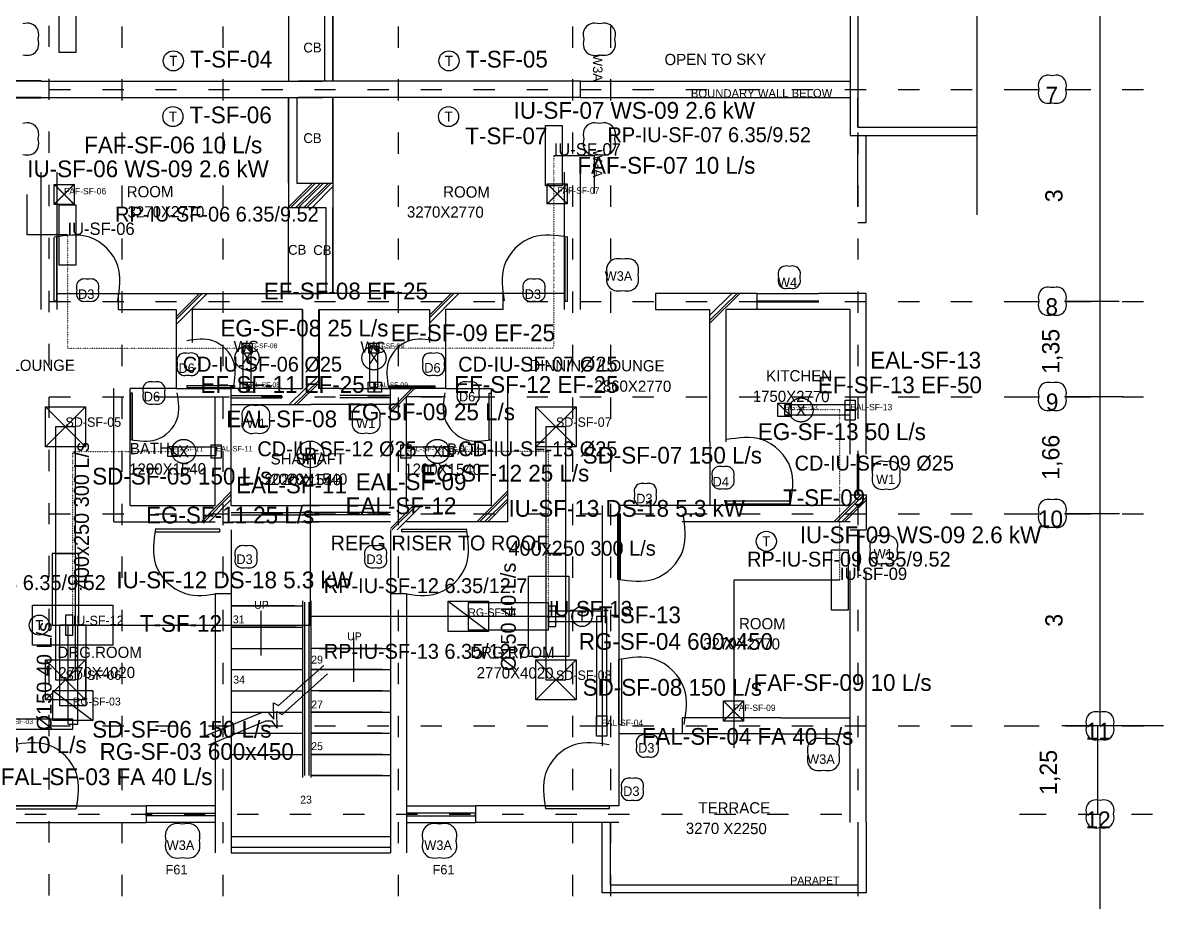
# Model space of a CAD drawing. Header units: millimetres. Extents: x 30 to 56197, y -4580 to 38782.
# Drawn here: x 9561 to 26511, y 8250 to 21391 of the extents above; entities that cross this region are included whole.
import ezdxf
from ezdxf.enums import TextEntityAlignment as Align

# ---------------------------------------------------------------- set-up
doc = ezdxf.new("R2010")
doc.units = ezdxf.units.MM
doc.linetypes.add('DASHED', pattern=[1.524, 1.27, -0.254])
doc.linetypes.add('DOT', pattern=[0.508, 0, -0.508])
for name, color, linetype in [('A-ARCH-REF', 8, 'CONTINUOUS'), ('M-ANNO', 7, 'CONTINUOUS'), ('M-CTRL', 200, 'CONTINUOUS'), ('M-DUCT-EXHS', 6, 'DASHED'), ('M-DUCT-FRSH', 4, 'DASHED'), ('M-DUCT-RETN', 3, 'CONTINUOUS'), ('M-DUCT-SUPP', 5, 'CONTINUOUS'), ('M-EQPM', 1, 'CONTINUOUS'), ('M-PIPE-COND', 140, 'DOT'), ('M-PIPE-REFG', 30, 'CONTINUOUS')]:
    doc.layers.add(name, color=color, linetype=linetype)

msp = doc.modelspace()

# ---------------------------------------------------------------- linework, layer by layer
at = {"layer": 'A-ARCH-REF'}
for p, q in [((23816, 26195), (23816, 18522)), ((25652, 23565), (25652, 20393)), ((14195, 20517), (14195, 22164)), ((21921, 22082), (21921, 19705)), ((22039, 22082), (22039, 20523)), ((22039, 22082), (22039, 19828)), ((13530, 21799), (13530, 20517)), ((14077, 20517), (14077, 21799)), ((14195, 21799), (14195, 20517)), ((9952, 21346), (9952, 21029)), ((11041, 21335), (11041, 21017)), ((12553, 21335), (12553, 21017)), ((15172, 21335), (15172, 21017)), ((17773, 21335), (17773, 21017)), ((18343, 21335), (18343, 21017)), ((22039, 21335), (22039, 21017)), ((9835, 20523), (5686, 20523)), ((9835, 20517), (5686, 20517)), ((9835, 20517), (14013, 20517)), ((9835, 20517), (13618, 20517)), ((9835, 20517), (13618, 20517)), ((9835, 20517), (13618, 20517)), ((9835, 20517), (14013, 20517)), ((9835, 20517), (13530, 20517)), ((9952, 20552), (9952, 20240)), ((11041, 20546), (11041, 20228)), ((12553, 20546), (12553, 20228)), ((13618, 20517), (14013, 20517)), ((13618, 20517), (14013, 20517)), ((13618, 20517), (14013, 20517)), ((13654, 20517), (14013, 20517)), ((13654, 20517), (14013, 20517)), ((13654, 20517), (14013, 20517)), ((14007, 20517), (13683, 20517)), ((13683, 20517), (14007, 20517)), ((13683, 20517), (14007, 20517)), ((13683, 20517), (14007, 20517)), ((14077, 20517), (13718, 20517)), ((14077, 20517), (13718, 20517)), ((17896, 20517), (13718, 20517)), ((14077, 20517), (13718, 20517)), ((17896, 20517), (13718, 20517)), ((14113, 20517), (13718, 20517)), ((14113, 20517), (13718, 20517)), ((14113, 20517), (13718, 20517)), ((13724, 20517), (14042, 20517)), ((14042, 20517), (13724, 20517)), ((14042, 20517), (13724, 20517)), ((14042, 20517), (13724, 20517)), ((17896, 20517), (14113, 20517)), ((17896, 20517), (14113, 20517)), ((17896, 20517), (14113, 20517)), ((17896, 20517), (14201, 20517)), ((15172, 20546), (15172, 20228)), ((17773, 20546), (17773, 20228)), ((17896, 20275), (17896, 20517)), ((17896, 20517), (21921, 20517)), ((18343, 20546), (18343, 20228)), ((22039, 20546), (22039, 20228)), ((9958, 20393), (10276, 20393)), ((10753, 20393), (11070, 20393)), ((11547, 20393), (11859, 20393)), ((12336, 20393), (12653, 20393)), ((13130, 20393), (13448, 20393)), ((13918, 20393), (14236, 20393)), ((14713, 20393), (15031, 20393)), ((15507, 20393), (15825, 20393)), ((16296, 20393), (16613, 20393)), ((17090, 20393), (17408, 20393)), ((17884, 20393), (18202, 20393)), ((18673, 20393), (18991, 20393)), ((19467, 20393), (19785, 20393)), ((20262, 20393), (20579, 20393)), ((21050, 20393), (21368, 20393)), ((21845, 20393), (22162, 20393)), ((22639, 20393), (22957, 20393)), ((23427, 20393), (23745, 20393)), ((24222, 20393), (24746, 20393)), ((25140, 20393), (25516, 20393)), ((25652, 20393), (25652, 17227)), ((25987, 20393), (26305, 20393)), ((9835, 20275), (5686, 20275)), ((9835, 20264), (5686, 20264)), ((9835, 20275), (14013, 20275)), ((9835, 20275), (13530, 20275)), ((9835, 20275), (14013, 20275)), ((9835, 20275), (13618, 20275)), ((9835, 20275), (13618, 20275)), ((9835, 20275), (13618, 20275)), ((13530, 20275), (13530, 18628)), ((13530, 18993), (13530, 20275)), ((13618, 20275), (14013, 20275)), ((13618, 20275), (14013, 20275)), ((13618, 20275), (14013, 20275)), ((13654, 20275), (13654, 18993)), ((13654, 20275), (14013, 20275)), ((13654, 20275), (14013, 20275)), ((13654, 20275), (14013, 20275)), ((14007, 20275), (13683, 20275)), ((13683, 20275), (14007, 20275)), ((13683, 20275), (14007, 20275)), ((13683, 20275), (14007, 20275)), ((17896, 20275), (13718, 20275)), ((14113, 20275), (13718, 20275)), ((14113, 20275), (13718, 20275)), ((14113, 20275), (13718, 20275)), ((14077, 20275), (13718, 20275)), ((14077, 20275), (13718, 20275)), ((17896, 20275), (13718, 20275)), ((14077, 20275), (13718, 20275)), ((13724, 20275), (14042, 20275)), ((14042, 20275), (13724, 20275)), ((14042, 20275), (13724, 20275)), ((14042, 20275), (13724, 20275)), ((17896, 20275), (14113, 20275)), ((17896, 20275), (14113, 20275)), ((17896, 20275), (14113, 20275)), ((14195, 18993), (14195, 20275)), ((14195, 20275), (14195, 18628)), ((17896, 20275), (14201, 20275)), ((17896, 20275), (21921, 20275)), ((22039, 19828), (22039, 20264)), ((9952, 19764), (9952, 19446)), ((11041, 19752), (11041, 19434)), ((12553, 19752), (12553, 19434)), ((15172, 19752), (15172, 19434)), ((17773, 19752), (17773, 19434)), ((18343, 19752), (18343, 19434)), ((21921, 19705), (23816, 19705)), ((22039, 19828), (23816, 19828)), ((22039, 19752), (22039, 19434)), ((22039, 18645), (22039, 19705)), ((22162, 18404), (22162, 19705)), ((9835, 17104), (9835, 19157)), ((10076, 17104), (10076, 19157)), ((17655, 17104), (17655, 19157)), ((17896, 17104), (17896, 19157)), ((13889, 18993), (13530, 18634)), ((13930, 18987), (13565, 18628)), ((14007, 18987), (13642, 18628)), ((13654, 18993), (14195, 18993)), ((14048, 18987), (13683, 18628)), ((14124, 18987), (13760, 18628)), ((14166, 18987), (13807, 18628)), ((14195, 18993), (14195, 17345)), ((9952, 18969), (9952, 18651)), ((11041, 18957), (11041, 18640)), ((12553, 18957), (12553, 18640)), ((14195, 18946), (13883, 18628)), ((15172, 18957), (15172, 18640)), ((17773, 18957), (17773, 18640)), ((18343, 18957), (18343, 18640)), ((22039, 18957), (22039, 18640)), ((13530, 18628), (14089, 18628)), ((13530, 17345), (13530, 18628)), ((14089, 18628), (14089, 17345)), ((14195, 17345), (14195, 18628)), ((22039, 18404), (22162, 18404)), ((9952, 18175), (9952, 17863)), ((10029, 17233), (10029, 18181)), ((10064, 18181), (10064, 17233)), ((11041, 18169), (11041, 17851)), ((12553, 18169), (12553, 17851)), ((15172, 18169), (15172, 17851)), ((17661, 18181), (17661, 17233)), ((17702, 17233), (17702, 18181)), ((17773, 18169), (17773, 17851)), ((18343, 18169), (18343, 17851)), ((22039, 18169), (22039, 17851)), ((9952, 17386), (9952, 17068)), ((10076, 17345), (10994, 17345)), ((10994, 17104), (10994, 17345)), ((10994, 17345), (14013, 17345)), ((11041, 17374), (11041, 17057)), ((11853, 16957), (12241, 17345)), ((11853, 16998), (12200, 17345)), ((11853, 16880), (12318, 17345)), ((12553, 17374), (12553, 17057)), ((16737, 17345), (13718, 17345)), ((15172, 17374), (15172, 17057)), ((15637, 16980), (16001, 17345)), ((15637, 17021), (15960, 17345)), ((15637, 16904), (16078, 17345)), ((16737, 17104), (16737, 17345)), ((17655, 17345), (16737, 17345)), ((17773, 17374), (17773, 17057)), ((18343, 17374), (18343, 17057)), ((19826, 17345), (19014, 17345)), ((19014, 17345), (19014, 17104)), ((19826, 17021), (20156, 17345)), ((19826, 16904), (20273, 17345)), ((19826, 16945), (20232, 17345)), ((20532, 17345), (19826, 17345)), ((20532, 17104), (20532, 17345)), ((20532, 17345), (21456, 17345)), ((21921, 17345), (21456, 17345)), ((22162, 17345), (21921, 17345)), ((22039, 17374), (22039, 17057)), ((22162, 14944), (22162, 17345)), ((9958, 17227), (10276, 17227)), ((10064, 17233), (10029, 17233)), ((10753, 17227), (11070, 17227)), ((11547, 17227), (11859, 17227)), ((12336, 17227), (12653, 17227)), ((13130, 17227), (13448, 17227)), ((13918, 17227), (14236, 17227)), ((14713, 17227), (15031, 17227)), ((15507, 17227), (15825, 17227)), ((16296, 17227), (16613, 17227)), ((17090, 17227), (17408, 17227)), ((17661, 17233), (17702, 17233)), ((17884, 17227), (18202, 17227)), ((18673, 17227), (18991, 17227)), ((19467, 17227), (19785, 17227)), ((20262, 17227), (20579, 17227)), ((21456, 17233), (20532, 17233)), ((21456, 17216), (20532, 17216)), ((21050, 17227), (21368, 17227)), ((21845, 17227), (22162, 17227)), ((22639, 17227), (22957, 17227)), ((23427, 17227), (23745, 17227)), ((24222, 17227), (24746, 17227)), ((25940, 17227), (25122, 17227)), ((25869, 17227), (25122, 17227)), ((25140, 17227), (25516, 17227)), ((25652, 17227), (25652, 15803)), ((25987, 17227), (26305, 17227)), ((10994, 17104), (11853, 17104)), ((11853, 17104), (11853, 16615)), ((13742, 17104), (12094, 17104)), ((12094, 17104), (12094, 16615)), ((13742, 15927), (13742, 17104)), ((13742, 15927), (13742, 17104)), ((13742, 15927), (13742, 17104)), ((13742, 17104), (13742, 15927)), ((13742, 17104), (13742, 15927)), ((13742, 17104), (13742, 15927)), ((13742, 15927), (13742, 17104)), ((13742, 15927), (13742, 17104)), ((13742, 15927), (13742, 17104)), ((13742, 17104), (13742, 15927)), ((13742, 15927), (13742, 17104)), ((13742, 17104), (13742, 15927)), ((13742, 15927), (13742, 17104)), ((13742, 17104), (13742, 15927)), ((13983, 15927), (13983, 17104)), ((13983, 17104), (13983, 15927)), ((13983, 15927), (13983, 17104)), ((13983, 15927), (13983, 17104)), ((13983, 17104), (15637, 17104)), ((13983, 15927), (13983, 17104)), ((13983, 17104), (13983, 15927)), ((13983, 17104), (13983, 15927)), ((13983, 17104), (13983, 15927)), ((13989, 15927), (13989, 17104)), ((13989, 17104), (13989, 15927)), ((13989, 15927), (13989, 17104)), ((13989, 15927), (13989, 17104)), ((13989, 15927), (13989, 17104)), ((13989, 17104), (13989, 15927)), ((15637, 17104), (15637, 16615)), ((16737, 17104), (15878, 17104)), ((15878, 17104), (15878, 16615)), ((19014, 17104), (19826, 17104)), ((19826, 15127), (19826, 17104)), ((20068, 15127), (20068, 17104)), ((20527, 17104), (20073, 17104)), ((21456, 17104), (20532, 17104)), ((21921, 17104), (21456, 17104)), ((21921, 14944), (21921, 17104)), ((11853, 16615), (11853, 15927)), ((15878, 16615), (15878, 15927)), ((9952, 16592), (9952, 16274)), ((11041, 16580), (11041, 16262)), ((12553, 16580), (12553, 16262)), ((15172, 16580), (15172, 16262)), ((17773, 16580), (17773, 16262)), ((18343, 16580), (18343, 16262)), ((22039, 16580), (22039, 16262)), ((13542, 15686), (13989, 16127)), ((12706, 15968), (12012, 15968)), ((12012, 15968), (12012, 15939)), ((12012, 15939), (12706, 15939)), ((13618, 15686), (13989, 16051)), ((13659, 15686), (13989, 16009)), ((15025, 15968), (15719, 15968)), ((15719, 15939), (15025, 15939)), ((15719, 15968), (15719, 15939)), ((9952, 15797), (9952, 15486)), ((9958, 15803), (10276, 15803)), ((10753, 15803), (11070, 15803)), ((10923, 13932), (10923, 15927)), ((11041, 15792), (11041, 15474)), ((11165, 14179), (11165, 15927)), ((11853, 15927), (11165, 15927)), ((11200, 15856), (11170, 15856)), ((11170, 15856), (11170, 15162)), ((11200, 15162), (11200, 15856)), ((11547, 15803), (11859, 15803)), ((11853, 15927), (12677, 15927)), ((11853, 15803), (12436, 15803)), ((12677, 15927), (12300, 15927)), ((12336, 15803), (12653, 15803)), ((12436, 14179), (12436, 15803)), ((12553, 15792), (12553, 15474)), ((12677, 14179), (12677, 15927)), ((13430, 15927), (12677, 15927)), ((12677, 15821), (13430, 15821)), ((12677, 15786), (13430, 15786)), ((13130, 15803), (13448, 15803)), ((13424, 15927), (13742, 15927)), ((13430, 15927), (13742, 15927)), ((13430, 15927), (13742, 15927)), ((13430, 15927), (13742, 15927)), ((13918, 15803), (14236, 15803)), ((14301, 15927), (13983, 15927)), ((14301, 15927), (13983, 15927)), ((14301, 15927), (13983, 15927)), ((14307, 15927), (13989, 15927)), ((14301, 15927), (15054, 15927)), ((15054, 15821), (14301, 15821)), ((15054, 15786), (14301, 15786)), ((14713, 15803), (15031, 15803)), ((15054, 15568), (15413, 15927)), ((15054, 15609), (15372, 15927)), ((15054, 14179), (15054, 15927)), ((15878, 15927), (15054, 15927)), ((15054, 15927), (15431, 15927)), ((15172, 15792), (15172, 15474)), ((15295, 14179), (15295, 15803)), ((15878, 15803), (15295, 15803)), ((15507, 15803), (15825, 15803)), ((15878, 15927), (16566, 15927)), ((16296, 15803), (16613, 15803)), ((16531, 15162), (16531, 15856)), ((16531, 15856), (16560, 15856)), ((16560, 15856), (16560, 15162)), ((16566, 14179), (16566, 15927)), ((16808, 13932), (16808, 15927)), ((17090, 15803), (17408, 15803)), ((17773, 15792), (17773, 15474)), ((17884, 15803), (18202, 15803)), ((18343, 15792), (18343, 15474)), ((18673, 15803), (18991, 15803)), ((19467, 15803), (19785, 15803)), ((20262, 15803), (20579, 15803)), ((21050, 15803), (21368, 15803)), ((21845, 15803), (22162, 15803)), ((22039, 15792), (22039, 15474)), ((22639, 15803), (22957, 15803)), ((23427, 15803), (23745, 15803)), ((24222, 15803), (24746, 15803)), ((25999, 15803), (25122, 15803)), ((25887, 15803), (25122, 15803)), ((25140, 15803), (25516, 15803)), ((25652, 15803), (25652, 14056)), ((25987, 15803), (26305, 15803)), ((12677, 15686), (13430, 15686)), ((13424, 15686), (13860, 15686)), ((13430, 15686), (13865, 15686)), ((14301, 15686), (13865, 15686)), ((14307, 15686), (13865, 15686)), ((15054, 15686), (14301, 15686)), ((19826, 15127), (19826, 14179)), ((9952, 15009), (9952, 14691)), ((11041, 14997), (11041, 14679)), ((12553, 14997), (12553, 14679)), ((15172, 14997), (15172, 14679)), ((17773, 14997), (17773, 14679)), ((18343, 14997), (18343, 14679)), ((22033, 14338), (22033, 14944)), ((22039, 14997), (22039, 14679)), ((22051, 14338), (22051, 14944)), ((12230, 13932), (12677, 14385)), ((12271, 13932), (12677, 14344)), ((12347, 13932), (12677, 14268)), ((16343, 13932), (16808, 14397)), ((16384, 13932), (16808, 14356)), ((16460, 13932), (16808, 14279)), ((16508, 13932), (16808, 14238)), ((21027, 14244), (20073, 14244)), ((20073, 14244), (20073, 14203)), ((21680, 13932), (22080, 14338)), ((21721, 13932), (22127, 14338)), ((21798, 13932), (22162, 14297)), ((21839, 13932), (22162, 14256)), ((21921, 14338), (22162, 14338)), ((22162, 14338), (22162, 13814)), ((9952, 14215), (9952, 13897)), ((11041, 14203), (11041, 13885)), ((11165, 14179), (12436, 14179)), ((12553, 14203), (12553, 13885)), ((12677, 14179), (13989, 14179)), ((12677, 14073), (13989, 14073)), ((15054, 14179), (13742, 14179)), ((15054, 14073), (13742, 14073)), ((15054, 13832), (15401, 14179)), ((15078, 13814), (15442, 14179)), ((15154, 13814), (15519, 14179)), ((15172, 14203), (15172, 13885)), ((16566, 14179), (15295, 14179)), ((17773, 14203), (17773, 13885)), ((18220, 14179), (18220, 10590)), ((18343, 14203), (18343, 13885)), ((18467, 14179), (18467, 10590)), ((19414, 14179), (18467, 14179)), ((21921, 14179), (19414, 14179)), ((20073, 14203), (21027, 14203)), ((22039, 14203), (22039, 13885)), ((9958, 14056), (10276, 14056)), ((10753, 14056), (11070, 14056)), ((10923, 13932), (12436, 13932)), ((11547, 14056), (11859, 14056)), ((12336, 14056), (12653, 14056)), ((12677, 14038), (13989, 14038)), ((12677, 13932), (13989, 13932)), ((13130, 14056), (13448, 14056)), ((15054, 14038), (13742, 14038)), ((15054, 13932), (13742, 13932)), ((13918, 14056), (14236, 14056)), ((14713, 14056), (15031, 14056)), ((16808, 13932), (15295, 13932)), ((15507, 14056), (15825, 14056)), ((16296, 14056), (16613, 14056)), ((17090, 14056), (17408, 14056)), ((17884, 14056), (18202, 14056)), ((18491, 14050), (18449, 14050)), ((18449, 14050), (18449, 13073)), ((18491, 13079), (18491, 14050)), ((18673, 14056), (18991, 14056)), ((21921, 13932), (19414, 13932)), ((19467, 14056), (19785, 14056)), ((20262, 14056), (20579, 14056)), ((21050, 14056), (21368, 14056)), ((21845, 14056), (22162, 14056)), ((22639, 14056), (22957, 14056)), ((23427, 14056), (23745, 14056)), ((24222, 14056), (24746, 14056)), ((25946, 14056), (25122, 14056)), ((25946, 14056), (25122, 14056)), ((25140, 14056), (25516, 14056)), ((25652, 14056), (25652, 10884)), ((25987, 14056), (26305, 14056)), ((12506, 13826), (11541, 13826)), ((11547, 13785), (12506, 13785)), ((12506, 13785), (12506, 13826)), ((12677, 13814), (12677, 12861)), ((15054, 13814), (15054, 12861)), ((15225, 13785), (15225, 13826)), ((15225, 13826), (16184, 13826)), ((16184, 13785), (15225, 13785)), ((21921, 13814), (22162, 13814)), ((22033, 13814), (22033, 13202)), ((22051, 13814), (22051, 13202)), ((9952, 13426), (9952, 13108)), ((11041, 13414), (11041, 13097)), ((12553, 13414), (12553, 13097)), ((15172, 13414), (15172, 13097)), ((17773, 13414), (17773, 13097)), ((18343, 13414), (18343, 13097)), ((22039, 13414), (22039, 13097)), ((21921, 10884), (21921, 13202)), ((22162, 9442), (22162, 13202)), ((12436, 12861), (12677, 12861)), ((12436, 12861), (12436, 8989)), ((12677, 12861), (12677, 8989)), ((13742, 12755), (13742, 10113)), ((13771, 12732), (13771, 10143)), ((13836, 12732), (13836, 10143)), ((13865, 12755), (13865, 10113)), ((15054, 12861), (15054, 8989)), ((15054, 12861), (15295, 12861)), ((15295, 12861), (15295, 8989)), ((15295, 12755), (15295, 8989)), ((9952, 12632), (9952, 12314)), ((11041, 12620), (11041, 12302)), ((12553, 12620), (12553, 12302)), ((12677, 12679), (13742, 12679)), ((13624, 12679), (12677, 12679)), ((13124, 12202), (13124, 12602)), ((15172, 12620), (15172, 12302)), ((17773, 12620), (17773, 12302)), ((18343, 12620), (18343, 12302)), ((22039, 12620), (22039, 12302)), ((12677, 12361), (13742, 12361)), ((13648, 12361), (12677, 12361)), ((14507, 11808), (14507, 12208)), ((12677, 12043), (13742, 12043)), ((13124, 11937), (13124, 12202)), ((14931, 12043), (13865, 12043)), ((13989, 12043), (15054, 12043)), ((18467, 10902), (18467, 11879)), ((18508, 11873), (18508, 10902)), ((9952, 11837), (9952, 11520)), ((11041, 11826), (11041, 11508)), ((12553, 11826), (12553, 11508)), ((12677, 11726), (13742, 11726)), ((13383, 11190), (14060, 11790)), ((13865, 11726), (15054, 11726)), ((14931, 11726), (13865, 11726)), ((14507, 11543), (14507, 11808)), ((15172, 11826), (15172, 11508)), ((17773, 11826), (17773, 11508)), ((18343, 11826), (18343, 11508)), ((22039, 11826), (22039, 11508)), ((13436, 11055), (14113, 11661)), ((12677, 11408), (13742, 11408)), ((14931, 11408), (13865, 11408)), ((13989, 11408), (15054, 11408)), ((13312, 10984), (13306, 11231)), ((13306, 11231), (13383, 11190)), ((9952, 11049), (9952, 10731)), ((11041, 11037), (11041, 10719)), ((12288, 10737), (13142, 11090)), ((12553, 11037), (12553, 10719)), ((12677, 11090), (13742, 11090)), ((13142, 11090), (13224, 11090)), ((13224, 11090), (13312, 10984)), ((13365, 10849), (13359, 11102)), ((13359, 11102), (13436, 11055)), ((13865, 11090), (15054, 11090)), ((14931, 11090), (13865, 11090)), ((15172, 11037), (15172, 10719)), ((17773, 11037), (17773, 10719)), ((18343, 11037), (18343, 10719)), ((22039, 11037), (22039, 10719)), ((9958, 10884), (10276, 10884)), ((10753, 10884), (11070, 10884)), ((11547, 10884), (11859, 10884)), ((12336, 10884), (12653, 10884)), ((12341, 10602), (13195, 10961)), ((13130, 10884), (13448, 10884)), ((13195, 10961), (13277, 10961)), ((13277, 10961), (13365, 10849)), ((13918, 10884), (14236, 10884)), ((14713, 10884), (15031, 10884)), ((15507, 10884), (15825, 10884)), ((16296, 10884), (16613, 10884)), ((17090, 10884), (17408, 10884)), ((17884, 10884), (18202, 10884)), ((18508, 10902), (18467, 10902)), ((18673, 10884), (18991, 10884)), ((20891, 11008), (19414, 11008)), ((19414, 11008), (19414, 10766)), ((19467, 10884), (19785, 10884)), ((20262, 10884), (20579, 10884)), ((20891, 11008), (21921, 11008)), ((21050, 10884), (21368, 10884)), ((21845, 10884), (22162, 10884)), ((21921, 9442), (21921, 11008)), ((22639, 10884), (22957, 10884)), ((23427, 10884), (23745, 10884)), ((24222, 10884), (24746, 10884)), ((26605, 10884), (25087, 10884)), ((25946, 10884), (25122, 10884)), ((25140, 10884), (25516, 10884)), ((25616, 10884), (25616, 9566)), ((25987, 10884), (26305, 10884)), ((12677, 10778), (13742, 10778)), ((14919, 10778), (13865, 10778)), ((13865, 10778), (15042, 10778)), ((18467, 10766), (18467, 9690)), ((19414, 10766), (18467, 10766)), ((20891, 10766), (19414, 10766)), ((20891, 10766), (21921, 10766)), ((12677, 10460), (13742, 10460)), ((14931, 10460), (13865, 10460)), ((13865, 10460), (15054, 10460)), ((9952, 10254), (9952, 9937)), ((11041, 10243), (11041, 9925)), ((12553, 10243), (12553, 9925)), ((15172, 10243), (15172, 9925)), ((17773, 10243), (17773, 9925)), ((18343, 10243), (18343, 9925)), ((22039, 10243), (22039, 9925)), ((14931, 10143), (13865, 10143)), ((13865, 10143), (15054, 10143)), ((9264, 9690), (11406, 9690)), ((10358, 9690), (9411, 9690)), ((12436, 9690), (11406, 9690)), ((11406, 9690), (11406, 9442)), ((15295, 9690), (16325, 9690)), ((18467, 9690), (16325, 9690)), ((16325, 9690), (16325, 9442)), ((17373, 9690), (18320, 9690)), ((18320, 9690), (18320, 9648)), ((9411, 9648), (10358, 9648)), ((9593, 9566), (9911, 9566)), ((10388, 9566), (10706, 9566)), ((11182, 9566), (11494, 9566)), ((11406, 9542), (11406, 9584)), ((11406, 9584), (12436, 9584)), ((12436, 9542), (11406, 9542)), ((11971, 9566), (12288, 9566)), ((12765, 9566), (13083, 9566)), ((13554, 9566), (13871, 9566)), ((14348, 9566), (14666, 9566)), ((15142, 9566), (15460, 9566)), ((16325, 9584), (15295, 9584)), ((15295, 9542), (16325, 9542)), ((15931, 9566), (16249, 9566)), ((16325, 9542), (16325, 9584)), ((16725, 9566), (17043, 9566)), ((18320, 9648), (17373, 9648)), ((17520, 9566), (17837, 9566)), ((18308, 9566), (18626, 9566)), ((19103, 9566), (19420, 9566)), ((19897, 9566), (20215, 9566)), ((20685, 9566), (21003, 9566)), ((21480, 9566), (21798, 9566)), ((24451, 9566), (24852, 9566)), ((25328, 9566), (25646, 9566)), ((25652, 9566), (25652, 6153)), ((26123, 9566), (26440, 9566)), ((9264, 9442), (11406, 9442)), ((9952, 9460), (9952, 9142)), ((11041, 9448), (11041, 9131)), ((12436, 9442), (11406, 9442)), ((12553, 9448), (12553, 9131)), ((15172, 9448), (15172, 9131)), ((15295, 9442), (16325, 9442)), ((18467, 9442), (16325, 9442)), ((17773, 9448), (17773, 9131)), ((18220, 8389), (18220, 9442)), ((18343, 9448), (18343, 9131)), ((18343, 8507), (18343, 9442)), ((22039, 9448), (22039, 9131)), ((22039, 9442), (22039, 8507)), ((22162, 9442), (22162, 8389)), ((12677, 9231), (15054, 9231)), ((12677, 9072), (15054, 9072)), ((12677, 8989), (15054, 8989)), ((9952, 8672), (9952, 8354)), ((11041, 8660), (11041, 8342)), ((12553, 8660), (12553, 8342)), ((15172, 8660), (15172, 8342)), ((17773, 8660), (17773, 8342)), ((18343, 8660), (18343, 8342)), ((22039, 8660), (22039, 8342)), ((22039, 8507), (18343, 8507)), ((22162, 8389), (18220, 8389))]:
    msp.add_line(p, q, dxfattribs=at)
for points in [[(9793, 21143), (9793, 21272), (9689, 21376), (9561, 21376)], [(18176, 21376), (18047, 21376), (17943, 21272), (17943, 21143)], [(18408, 21143), (18408, 21272), (18304, 21376), (18176, 21376)], [(9561, 20911), (9689, 20911), (9793, 21015), (9793, 21143)], [(17943, 21143), (17943, 21015), (18047, 20911), (18176, 20911)], [(18176, 20911), (18304, 20911), (18408, 21015), (18408, 21143)], [(24943, 20599), (24831, 20599), (24740, 20508), (24740, 20396)], [(25146, 20396), (25146, 20508), (25055, 20599), (24943, 20599)], [(24740, 20396), (24740, 20284), (24831, 20193), (24943, 20193)], [(24943, 20193), (25055, 20193), (25146, 20284), (25146, 20396)], [(9793, 19655), (9793, 19783), (9689, 19887), (9561, 19887)], [(18176, 19887), (18047, 19887), (17943, 19783), (17943, 19655)], [(18408, 19655), (18408, 19783), (18304, 19887), (18176, 19887)], [(9561, 19422), (9689, 19422), (9793, 19526), (9793, 19655)], [(17943, 19655), (17943, 19526), (18047, 19422), (18176, 19422)], [(18176, 19422), (18304, 19422), (18408, 19526), (18408, 19655)], [(10982, 17236), (10982, 17761), (10557, 18187), (10032, 18187)], [(17705, 18187), (17180, 18187), (16755, 17761), (16755, 17236)], [(18523, 17857), (18395, 17857), (18290, 17753), (18290, 17625)], [(18755, 17625), (18755, 17753), (18651, 17857), (18523, 17857)], [(21012, 17751), (20923, 17751), (20850, 17679), (20850, 17589)], [(21174, 17589), (21174, 17679), (21101, 17751), (21012, 17751)], [(10532, 17557), (10443, 17557), (10370, 17484), (10370, 17395)], [(10694, 17395), (10694, 17484), (10621, 17557), (10532, 17557)], [(17199, 17557), (17110, 17557), (17037, 17484), (17037, 17395)], [(17361, 17395), (17361, 17484), (17288, 17557), (17199, 17557)], [(18290, 17625), (18290, 17496), (18395, 17392), (18523, 17392)], [(18523, 17392), (18651, 17392), (18755, 17496), (18755, 17625)], [(20850, 17589), (20850, 17500), (20923, 17427), (21012, 17427)], [(21012, 17427), (21101, 17427), (21174, 17500), (21174, 17589)], [(10370, 17395), (10370, 17306), (10443, 17233), (10532, 17233)], [(10532, 17233), (10621, 17233), (10694, 17306), (10694, 17395)], [(17037, 17395), (17037, 17306), (17110, 17233), (17199, 17233)], [(17199, 17233), (17288, 17233), (17361, 17306), (17361, 17395)], [(24943, 17433), (24831, 17433), (24740, 17342), (24740, 17230)], [(25146, 17230), (25146, 17342), (25055, 17433), (24943, 17433)], [(24740, 17230), (24740, 17118), (24831, 17027), (24943, 17027)], [(24943, 17027), (25055, 17027), (25146, 17118), (25146, 17230)], [(12712, 15942), (12712, 16327), (12400, 16639), (12015, 16639)], [(15722, 16639), (15337, 16639), (15025, 16327), (15025, 15942)], [(12032, 16451), (11943, 16451), (11871, 16378), (11871, 16289)], [(12194, 16289), (12194, 16378), (12122, 16451), (12032, 16451)], [(15698, 16451), (15609, 16451), (15537, 16378), (15537, 16289)], [(15860, 16289), (15860, 16378), (15788, 16451), (15698, 16451)], [(11871, 16289), (11871, 16199), (11943, 16127), (12032, 16127)], [(12032, 16127), (12122, 16127), (12194, 16199), (12194, 16289)], [(15537, 16289), (15537, 16199), (15609, 16127), (15698, 16127)], [(15698, 16127), (15788, 16127), (15860, 16199), (15860, 16289)], [(11521, 16021), (11431, 16021), (11359, 15949), (11359, 15859)], [(11682, 15859), (11682, 15949), (11610, 16021), (11521, 16021)], [(16216, 16021), (16127, 16021), (16054, 15949), (16054, 15859)], [(16378, 15859), (16378, 15949), (16306, 16021), (16216, 16021)], [(24943, 16009), (24831, 16009), (24740, 15918), (24740, 15806)], [(25146, 15806), (25146, 15918), (25055, 16009), (24943, 16009)], [(11173, 15162), (11558, 15162), (11871, 15474), (11871, 15859)], [(11359, 15859), (11359, 15770), (11431, 15697), (11521, 15697)], [(11521, 15697), (11610, 15697), (11682, 15770), (11682, 15859)], [(15866, 15859), (15866, 15474), (16178, 15162), (16563, 15162)], [(16054, 15859), (16054, 15770), (16127, 15697), (16216, 15697)], [(16216, 15697), (16306, 15697), (16378, 15770), (16378, 15859)], [(24740, 15806), (24740, 15694), (24831, 15603), (24943, 15603)], [(24943, 15603), (25055, 15603), (25146, 15694), (25146, 15806)], [(13045, 15668), (12932, 15668), (12842, 15577), (12842, 15465)], [(13248, 15465), (13248, 15577), (13157, 15668), (13045, 15668)], [(14692, 15668), (14580, 15668), (14489, 15577), (14489, 15465)], [(14895, 15465), (14895, 15577), (14804, 15668), (14692, 15668)], [(12842, 15465), (12842, 15353), (12932, 15262), (13045, 15262)], [(13045, 15262), (13157, 15262), (13248, 15353), (13248, 15465)], [(14489, 15465), (14489, 15353), (14580, 15262), (14692, 15262)], [(14692, 15262), (14804, 15262), (14895, 15353), (14895, 15465)], [(21033, 14206), (21033, 14734), (20604, 15162), (20076, 15162)], [(20023, 14756), (19934, 14756), (19862, 14683), (19862, 14594)], [(20185, 14594), (20185, 14683), (20113, 14756), (20023, 14756)], [(22460, 14832), (22347, 14832), (22257, 14742), (22257, 14629)], [(22663, 14629), (22663, 14742), (22572, 14832), (22460, 14832)], [(19862, 14594), (19862, 14505), (19934, 14432), (20023, 14432)], [(20023, 14432), (20113, 14432), (20185, 14505), (20185, 14594)], [(22257, 14629), (22257, 14517), (22347, 14426), (22460, 14426)], [(22460, 14426), (22572, 14426), (22663, 14517), (22663, 14629)], [(18864, 14503), (18775, 14503), (18702, 14430), (18702, 14341)], [(19026, 14341), (19026, 14430), (18954, 14503), (18864, 14503)], [(18702, 14341), (18702, 14252), (18775, 14179), (18864, 14179)], [(18864, 14179), (18954, 14179), (19026, 14252), (19026, 14341)], [(24943, 14262), (24831, 14262), (24740, 14171), (24740, 14059)], [(25146, 14059), (25146, 14171), (25055, 14262), (24943, 14262)], [(18452, 13079), (18990, 13079), (19426, 13515), (19426, 14053)], [(24740, 14059), (24740, 13947), (24831, 13856), (24943, 13856)], [(24943, 13856), (25055, 13856), (25146, 13947), (25146, 14059)], [(11547, 13829), (11547, 13298), (11978, 12867), (12509, 12867)], [(15228, 12867), (15759, 12867), (16190, 13298), (16190, 13829)], [(22424, 13720), (22312, 13720), (22221, 13629), (22221, 13517)], [(22627, 13517), (22627, 13629), (22536, 13720), (22424, 13720)], [(12897, 13573), (12808, 13573), (12736, 13501), (12736, 13411)], [(13059, 13411), (13059, 13501), (12987, 13573), (12897, 13573)], [(14833, 13573), (14744, 13573), (14672, 13501), (14672, 13411)], [(14995, 13411), (14995, 13501), (14923, 13573), (14833, 13573)], [(12736, 13411), (12736, 13322), (12808, 13250), (12897, 13250)], [(12897, 13250), (12987, 13250), (13059, 13322), (13059, 13411)], [(14672, 13411), (14672, 13322), (14744, 13250), (14833, 13250)], [(14833, 13250), (14923, 13250), (14995, 13322), (14995, 13411)], [(22221, 13517), (22221, 13405), (22312, 13314), (22424, 13314)], [(22424, 13314), (22536, 13314), (22627, 13405), (22627, 13517)], [(19444, 10905), (19444, 11442), (19008, 11879), (18470, 11879)], [(25655, 11090), (25543, 11090), (25452, 10999), (25452, 10887)], [(25858, 10887), (25858, 10999), (25767, 11090), (25655, 11090)], [(25452, 10887), (25452, 10775), (25543, 10684), (25655, 10684)], [(25655, 10684), (25767, 10684), (25858, 10775), (25858, 10887)], [(18894, 10749), (18804, 10749), (18732, 10676), (18732, 10587)], [(19055, 10587), (19055, 10676), (18983, 10749), (18894, 10749)], [(21524, 10690), (21396, 10690), (21291, 10586), (21291, 10457)], [(21756, 10457), (21756, 10586), (21652, 10690), (21524, 10690)], [(10364, 9651), (10364, 10176), (9939, 10602), (9414, 10602)], [(18323, 10602), (17798, 10602), (17373, 10176), (17373, 9651)], [(18732, 10587), (18732, 10498), (18804, 10425), (18894, 10425)], [(18894, 10425), (18983, 10425), (19055, 10498), (19055, 10587)], [(21291, 10457), (21291, 10329), (21396, 10225), (21524, 10225)], [(21524, 10225), (21652, 10225), (21756, 10329), (21756, 10457)], [(18670, 10101), (18581, 10101), (18508, 10029), (18508, 9940)], [(18832, 9940), (18832, 10029), (18759, 10101), (18670, 10101)], [(18508, 9940), (18508, 9850), (18581, 9778), (18670, 9778)], [(18670, 9778), (18759, 9778), (18832, 9850), (18832, 9940)], [(25655, 9772), (25543, 9772), (25452, 9681), (25452, 9569)], [(25858, 9569), (25858, 9681), (25767, 9772), (25655, 9772)], [(25452, 9569), (25452, 9457), (25543, 9366), (25655, 9366)], [(25655, 9366), (25767, 9366), (25858, 9457), (25858, 9569)], [(11950, 9419), (11812, 9419), (11700, 9307), (11700, 9169)], [(12200, 9169), (12200, 9307), (12088, 9419), (11950, 9419)], [(15787, 9419), (15649, 9419), (15537, 9307), (15537, 9169)], [(16037, 9169), (16037, 9307), (15925, 9419), (15787, 9419)], [(11700, 9169), (11700, 9031), (11812, 8919), (11950, 8919)], [(11950, 8919), (12088, 8919), (12200, 9031), (12200, 9169)], [(15537, 9169), (15537, 9031), (15649, 8919), (15787, 8919)], [(15787, 8919), (15925, 8919), (16037, 9031), (16037, 9169)]]:
    msp.add_spline(points, degree=3, dxfattribs=at)
at = {"layer": 'M-CTRL'}
for centre in [(11811, 20821), (15929, 20821), (11805, 19988), (15923, 19988), (20670, 13643), (17917, 12519), (9810, 12391)]:
    msp.add_circle(centre, 150, dxfattribs=at)
at = {"layer": 'M-DUCT-EXHS'}
for p, q in [((12839, 16603), (12989, 16453)), ((14730, 16603), (14880, 16453)), ((20843, 15706), (21043, 15506)), ((11730, 15061), (11880, 14911)), ((15840, 15061), (15990, 14911))]:
    msp.add_line(p, q, dxfattribs=at)
for points in [[(12839, 16603), (12989, 16603), (12989, 16453), (12839, 16453)], [(14730, 16603), (14880, 16603), (14880, 16453), (14730, 16453)], [(12809, 16021), (13009, 16021), (13009, 15871), (12809, 15871)], [(14721, 16020), (14921, 16020), (14921, 15870), (14721, 15870)], [(20843, 15706), (21043, 15706), (21043, 15506), (20843, 15506)], [(21848, 15751), (21998, 15751), (21998, 15451), (21848, 15451)], [(12375, 15086), (12525, 15086), (12525, 14886), (12375, 14886)], [(15210, 15086), (15360, 15086), (15360, 14886), (15210, 14886)], [(11730, 15061), (11880, 15061), (11880, 14911), (11730, 14911)], [(15840, 15061), (15990, 15061), (15990, 14911), (15840, 14911)]]:
    msp.add_lwpolyline(points, close=True, dxfattribs=at)
at = {"layer": 'M-DUCT-EXHS', "linetype": 'DASHED'}
for points in [[(12851, 16528), (12851, 15946), (12976, 15946), (12976, 16528)], [(14743, 16528), (14743, 15945), (14868, 15945), (14868, 16528)], [(12914, 16008), (12909, 16008), (12909, 15883), (12914, 15883)], [(14805, 15883), (14821, 15883), (14821, 16008), (14805, 16008)], [(20943, 15531), (21923, 15531), (21923, 15681), (20943, 15681)], [(21848, 15606), (21848, 15601), (21998, 15601), (21998, 15606)], [(11805, 14923), (12450, 14923), (12450, 15048), (11805, 15048)], [(15915, 15048), (15285, 15048), (15285, 14923), (15915, 14923)]]:
    msp.add_lwpolyline(points, close=True, dxfattribs=at)
at = {"layer": 'M-DUCT-EXHS'}
for centre in [(12912, 16382), (14809, 16382), (21188, 15605), (11966, 14986), (15757, 14986)]:
    msp.add_circle(centre, 180, dxfattribs=at)
at = {"layer": 'M-DUCT-FRSH'}
for p, q in [((17397, 18985), (17697, 18685)), ((17697, 18985), (17397, 18685)), ((10030, 18976), (10330, 18676)), ((10330, 18976), (10030, 18676)), ((20030, 11258), (20330, 10958)), ((20330, 11258), (20030, 10958))]:
    msp.add_line(p, q, dxfattribs=at)
for points in [[(17397, 18985), (17697, 18985), (17697, 18685), (17397, 18685)], [(10030, 18976), (10330, 18976), (10330, 18676), (10030, 18676)], [(20030, 11258), (20330, 11258), (20330, 10958), (20030, 10958)], [(18135, 11034), (18285, 11034), (18285, 10734), (18135, 10734)]]:
    msp.add_lwpolyline(points, close=True, dxfattribs=at)
at = {"layer": 'M-DUCT-FRSH', "linetype": 'DASHED'}
for points in [[(18210, 12597), (17418, 12597), (17418, 12447), (18210, 12447)], [(10385, 10913), (10385, 12391), (10235, 12391), (10235, 10913)], [(18285, 10884), (18285, 12522), (18135, 12522), (18135, 10884)], [(9225, 10838), (10310, 10838), (10310, 10988), (9225, 10988)]]:
    msp.add_lwpolyline(points, close=True, dxfattribs=at)
at = {"layer": 'M-DUCT-RETN'}
for p, q in [((15918, 12747), (16518, 12297)), ((10010, 11416), (10610, 10966))]:
    msp.add_line(p, q, dxfattribs=at)
for points in [[(15918, 12747), (16518, 12747), (16518, 12297), (15918, 12297)], [(10010, 11416), (10610, 11416), (10610, 10966), (10010, 10966)]]:
    msp.add_lwpolyline(points, close=True, dxfattribs=at)
at = {"layer": 'M-DUCT-RETN', "linetype": 'CONTINUOUS'}
for points in [[(16218, 12322), (17418, 12322), (17418, 12722), (16218, 12722)], [(10510, 11191), (10510, 12391), (10110, 12391), (10110, 11191)]]:
    msp.add_lwpolyline(points, close=True, dxfattribs=at)
at = {"layer": 'M-DUCT-SUPP'}
for p, q in [((9900, 15654), (10500, 15054)), ((10500, 15654), (9900, 15054)), ((17227, 15654), (17827, 15054)), ((17827, 15654), (17227, 15054)), ((9900, 11873), (10500, 11273)), ((10500, 11873), (9900, 11273)), ((17227, 11873), (17827, 11273)), ((17827, 11873), (17227, 11273))]:
    msp.add_line(p, q, dxfattribs=at)
for points in [[(9900, 15654), (10500, 15654), (10500, 15054), (9900, 15054)], [(17227, 15654), (17827, 15654), (17827, 15054), (17227, 15054)], [(9900, 11873), (10500, 11873), (10500, 11273), (9900, 11273)], [(17227, 11873), (17827, 11873), (17827, 11273), (17227, 11273)]]:
    msp.add_lwpolyline(points, close=True, dxfattribs=at)
at = {"layer": 'M-DUCT-SUPP', "linetype": 'CONTINUOUS'}
for points in [[(10350, 13463), (10350, 15354), (10050, 15354), (10050, 13463)], [(17677, 13463), (17677, 15354), (17377, 15354), (17377, 13463)], [(10400, 12391), (10400, 13463), (10000, 13463), (10000, 12391)], [(10050, 13463), (10050, 11573), (10350, 11573), (10350, 13463)], [(17677, 12522), (17677, 13463), (17377, 13463), (17377, 12522)], [(17377, 13463), (17377, 11573), (17677, 11573), (17677, 13463)], [(17527, 13463), (17527, 13463), (17527, 13463), (17527, 13463)], [(17527, 13463), (17527, 13463), (17527, 13463), (17527, 13463)], [(17418, 12372), (17527, 12372), (17527, 12672), (17418, 12672)], [(10310, 12541), (10200, 12541), (10200, 12241), (10310, 12241)]]:
    msp.add_lwpolyline(points, close=True, dxfattribs=at)
at = {"layer": 'M-EQPM'}
for points in [[(10105, 21845), (10355, 21845), (10355, 20945), (10105, 20945)], [(17369, 19856), (17619, 19856), (17619, 18956), (17369, 18956)], [(10105, 18670), (10355, 18670), (10355, 17770), (10105, 17770)], [(21645, 13515), (21895, 13515), (21895, 12615), (21645, 12615)], [(17118, 13122), (17718, 13122), (17718, 11922), (17118, 11922)], [(9710, 12691), (10910, 12691), (10910, 12091), (9710, 12091)]]:
    msp.add_lwpolyline(points, close=True, dxfattribs=at)
at = {"layer": 'M-PIPE-COND', "linetype": 'DOT'}
for points in [[(17494, 19406), (17494, 16528), (14805, 16528)], [(10230, 18220), (10230, 16528), (12914, 16528)], [(21770, 13065), (21770, 15606), (20943, 15606)], [(10310, 12391), (10310, 14986), (11805, 14986)], [(17418, 12522), (17418, 14986), (15915, 14986)]]:
    msp.add_lwpolyline(points, dxfattribs=at)
at = {"layer": 'M-PIPE-REFG', "linetype": 'CONTINUOUS'}
for points in [[(17494, 19406), (18097, 19406), (18097, 18838)], [(10230, 18220), (9630, 18220), (9630, 18826)], [(10310, 12391), (13860, 12391), (13860, 14941)], [(17418, 12522), (13860, 12522), (13860, 14941)], [(21770, 13065), (20183, 13065), (20183, 10558)]]:
    msp.add_lwpolyline(points, dxfattribs=at)
at = {"layer": 'M-PIPE-REFG'}
msp.add_circle((13860, 14941), 200, dxfattribs=at)

# ---------------------------------------------------------------- texts
at = {"layer": 'A-ARCH-REF'}
for s, height, p in [('CB', 146.8, (13754, 20946)), ('7', 252, (24840, 20183)), ('CB', 146.8, (13754, 19593)), ('W3A', 142.7, (18255, 17535)), ('W4', 142.7, (20844, 17441)), ('D3', 142.7, (10388, 17264)), ('D3', 142.7, (17061, 17264)), ('8', 252, (24840, 17023)), ('D6', 142.7, (11888, 16158)), ('D6', 142.7, (15560, 16164)), ('KITCHEN', 167.7, (20668, 16032)), ('D6', 142.7, (11370, 15734)), ('D6', 142.7, (16078, 15734)), ('9', 252, (24846, 15599)), ('W1', 142.7, (12906, 15334)), ('W1', 142.7, (14542, 15334)), ('SHAFT', 167.7, (13265, 14791)), ('SHAFT', 167.7, (13642, 14791)), ('D4', 142.7, (19867, 14463)), ('W1', 142.7, (22309, 14498)), ('D3', 142.7, (18726, 14210)), ('10', 251.6, (24728, 13852)), ('D3', 142.7, (12753, 13304)), ('D3', 142.7, (14695, 13304)), ('W1', 142.7, (22274, 13386)), ('UP', 117.9, (13018, 12635)), ('31', 117.9, (12700, 12417)), ('UP', 117.9, (14407, 12164)), ('DRG.ROOM', 167.7, (10082, 11901)), ('DRG.ROOM', 167.7, (16249, 11901)), ('29', 117.9, (13871, 11817)), ('34', 117.9, (12706, 11517)), ('27', 117.9, (13871, 11146)), ('11', 251.6, (25440, 10680)), ('25', 117.9, (13871, 10523)), ('D3', 142.7, (18755, 10485)), ('D3', 142.7, (18532, 9838)), ('TERRACE', 167.7, (19656, 9577)), ('12', 251.6, (25440, 9356)), ('W3A', 142.7, (11712, 9032)), ('W3A', 142.7, (15560, 9032)), ('F61', 142.7, (11694, 8667)), ('F61', 142.7, (15684, 8667)), ('PARAPET', 117.9, (21027, 8516))]:
    msp.add_text(s, height=height, dxfattribs=at).set_placement(p)
for s, height, rotation, p in [('W3A', 142.7, -90, (18080, 20922)), ('OPEN TO SKY', 167.75, 0.1977, (19149, 20757)), ('BOUNDARY WALL BELOW', 125.81, 0.1427, (19543, 20271)), ('W3A', 142.7, -90, (18080, 19492)), ('ROOM', 167.7, 0.4395, (11116, 18780)), ('ROOM', 167.7, -0.4395, (15842, 18781)), ('3', 258, 90, (25095, 18710)), ('3270X2770', 167.7, 0.2584, (11128, 18480)), ('3270X2770', 167.7, -0.2584, (15301, 18481)), ('CB', 146.8, 1.1208, (13527, 17922)), ('CB', 146.8, -1.1208, (13900, 17922)), ('1,35', 258.3, 90, (25048, 16145)), ('WC', 167.7, 0.8182, (12715, 16468)), ('WC', 167.7, -0.8182, (14606, 16462)), ('DINNING /LOUNGE', 167.75, 0.1484, (8322, 16185)), ('DINNING /LOUNGE', 167.75, -0.1484, (17131, 16186)), ('2860X2770', 167.7, -0.2584, (18102, 15880)), ('1750X2770', 167.7, -0.2584, (20467, 15727)), ('BATH', 167.7, 0.5054, (11163, 14944)), ('BATH', 167.7, -0.5054, (15901, 14938)), ('1,66', 258.3, 90, (25048, 14562)), ('1200X1540', 167.7, 0.2584, (11152, 14638)), ('1200X1540', 167.7, -0.2584, (15260, 14638)), ('2020X1540', 167.7, -0.2584, (13171, 14485)), ('2020X1540', 167.7, 0.2584, (13264, 14485)), ('3', 258, 90, (25095, 12367)), ('ROOM', 167.7, -0.4395, (20261, 12331)), ('3270X2770', 167.7, -0.2584, (19726, 12031)), ('2770X4020', 167.7, 0.2584, (10093, 11595)), ('2770X4020', 167.7, -0.2584, (16343, 11596)), ('1,25', 258.3, 90, (25012, 9854)), ('W3A', 142.7, -0.7363, (21279, 10321)), ('23', 117.9, 1.7358, (13708, 9722)), ('3270 X2250', 167.7, -0.2469, (19467, 9272))]:
    msp.add_text(s, height=height, rotation=rotation, dxfattribs=at).set_placement(p)
at = {"layer": 'M-ANNO'}
for s, height, p in [('FAF-SF-06 10 L/s', 250.2, (10480, 19439)), ('IU-SF-07', 185, (17494, 19406)), ('FAF-SF-07 10 L/s', 250.2, (17847, 19135)), ('FAF-SF-06', 95, (10180, 18826)), ('FAF-SF-07', 95, (17547, 18835)), ('IU-SF-06', 185, (10230, 18220)), ('EF-SF-08 EF-25', 250.2, (13162, 17257)), ('EG-SF-08 25 L/s', 250.2, (12514, 16703)), ('EF-SF-09 EF-25', 250.2, (15059, 16632)), ('EG-SF-08', 72.5, (12914, 16528)), ('EG-SF-09', 72.5, (14805, 16528)), ('EAL-SF-13', 250.2, (22223, 16224)), ('EF-SF-11 EF-25', 250.2, (12216, 15861)), ('EF-SF-12 EF-25', 250.2, (16007, 15861)), ('EF-SF-13 EF-50', 250.2, (21438, 15855)), ('EAL-SF-08', 72.5, (12909, 15946)), ('EAL-SF-09', 72.5, (14821, 15945)), ('EAL-SF-08', 250.2, (12603, 15346)), ('EG-SF-09 25 L/s', 250.2, (14405, 15452)), ('EG-SF-13', 80, (20943, 15606)), ('EAL-SF-13', 95, (21923, 15601)), ('SD-SF-05', 140, (10200, 15354)), ('SD-SF-07', 140, (17527, 15354)), ('EG-SF-13 50 L/s', 250.2, (20543, 15156)), ('EG-SF-11', 72.5, (11805, 14986)), ('EAL-SF-11', 80, (12450, 14986)), ('EAL-SF-12', 80, (15285, 14986)), ('EG-SF-12', 72.5, (15915, 14986)), ('SD-SF-07 150 L/s', 250.2, (17927, 14804)), ('SD-SF-05 150 L/s', 250.2, (10600, 14491)), ('EG-SF-12 25 L/s', 250.2, (15515, 14536)), ('EAL-SF-11', 250.2, (12750, 14360)), ('EAL-SF-09', 250.2, (14536, 14407)), ('EAL-SF-12', 250.2, (14385, 14048)), ('EG-SF-11 25 L/s', 250.2, (11405, 13910)), ('400x250 300 L/s', 222.4, (16818, 13428)), ('IU-SF-09', 185, (21770, 13065)), ('IU-SF-13', 230, (17418, 12522)), ('RG-SF-04', 117.5, (16218, 12522)), ('IU-SF-12', 140, (10310, 12391)), ('RG-SF-04 600x450', 250.2, (17869, 12022)), ('SD-SF-06', 140, (10200, 11573)), ('SD-SF-08', 140, (17527, 11573)), ('SD-SF-08 150 L/s', 250.2, (17927, 11336)), ('FAF-SF-09 10 L/s', 250.2, (20480, 11408)), ('RG-SF-03', 117.5, (10310, 11191)), ('FAF-SF-09', 95, (20180, 11108)), ('FAL-SF-03', 72.5, (9225, 10913)), ('SD-SF-06 150 L/s', 250.2, (10600, 10710)), ('FAL-SF-04', 95, (18210, 10884)), ('FAL-SF-04 FA 40 L/s', 250.2, (18809, 10603)), ('FAF-SF-08 10 L/s', 250.2, (7857, 10478)), ('RG-SF-03 600x450', 250.2, (10710, 10378)), ('FAL-SF-03 FA 40 L/s', 250.2, (9235, 10001))]:
    msp.add_text(s, height=height, dxfattribs=at).set_placement(p)
for s, p in [('400x250 300 L/s', (10550, 12927)), ('Ø150 40 L/s', (16927, 11703)), ('Ø150 40 L/s', (9993, 10818))]:
    msp.add_text(s, height=222.4, rotation=90, dxfattribs=at).set_placement(p)
at = {"layer": 'M-CTRL'}
for p in [(11811, 20821), (15929, 20821), (11805, 19988), (15923, 19988), (20670, 13643), (17917, 12519), (9810, 12391)]:
    msp.add_text('T', height=150, dxfattribs=at).set_placement(p, align=Align.MIDDLE_CENTER)
for s, p in [('T-SF-04', (12061, 20721)), ('T-SF-05', (16179, 20721)), ('T-SF-06', (12055, 19888)), ('T-SF-07', (16173, 19575)), ('T-SF-09', (20920, 14169)), ('T-SF-12', (11311, 12291)), ('T-SF-13', (18167, 12419))]:
    msp.add_text(s, height=250.2, dxfattribs=at).set_placement(p)
at = {"layer": 'M-DUCT-EXHS'}
for p in [(12912, 16382), (14809, 16382), (21188, 15605), (11966, 14986), (15757, 14986)]:
    msp.add_text('X', height=180, dxfattribs=at).set_placement(p, align=Align.MIDDLE_CENTER)
at = {"layer": 'M-EQPM'}
for s, p in [('IU-SF-07 WS-09 2.6 kW', (16894, 19956)), ('IU-SF-06 WS-09 2.6 kW', (9630, 19083)), ('IU-SF-13 DS-18 5.3 kW', (16818, 14010)), ('IU-SF-09 WS-09 2.6 kW', (21170, 13615)), ('IU-SF-12 DS-18 5.3 kW', (10961, 12941))]:
    msp.add_text(s, height=250.2, dxfattribs=at).set_placement(p)
at = {"layer": 'M-PIPE-COND'}
for s, p in [('CD-IU-SF-06 Ø25', (11952, 16178)), ('CD-IU-SF-07 Ø25', (16067, 16178)), ('CD-IU-SF-12 Ø25', (13067, 14914)), ('CD-IU-SF-13 Ø25', (16065, 14914)), ('CD-IU-SF-09 Ø25', (21093, 14700))]:
    msp.add_text(s, height=222.4, dxfattribs=at).set_placement(p)
at = {"layer": 'M-PIPE-REFG'}
for s, p in [('RP-IU-SF-07 6.35/9.52', (18297, 19606)), ('RP-IU-SF-06 6.35/9.52', (10942, 18420)), ('REFG RISER TO ROOF', (14160, 13507)), ('RP-IU-SF-09 6.35/9.52', (20383, 13265)), ('RP-IU-SF-08 6.35/9.52', (7761, 12915)), ('RP-IU-SF-12 6.35/12.7', (14060, 12869)), ('RP-IU-SF-13 6.35/12.7', (14060, 11888))]:
    msp.add_text(s, height=222.4, dxfattribs=at).set_placement(p)
msp.add_text('R', height=200, dxfattribs=at).set_placement((13860, 14941), align=Align.MIDDLE_CENTER)

doc.saveas('drawing.dxf')
